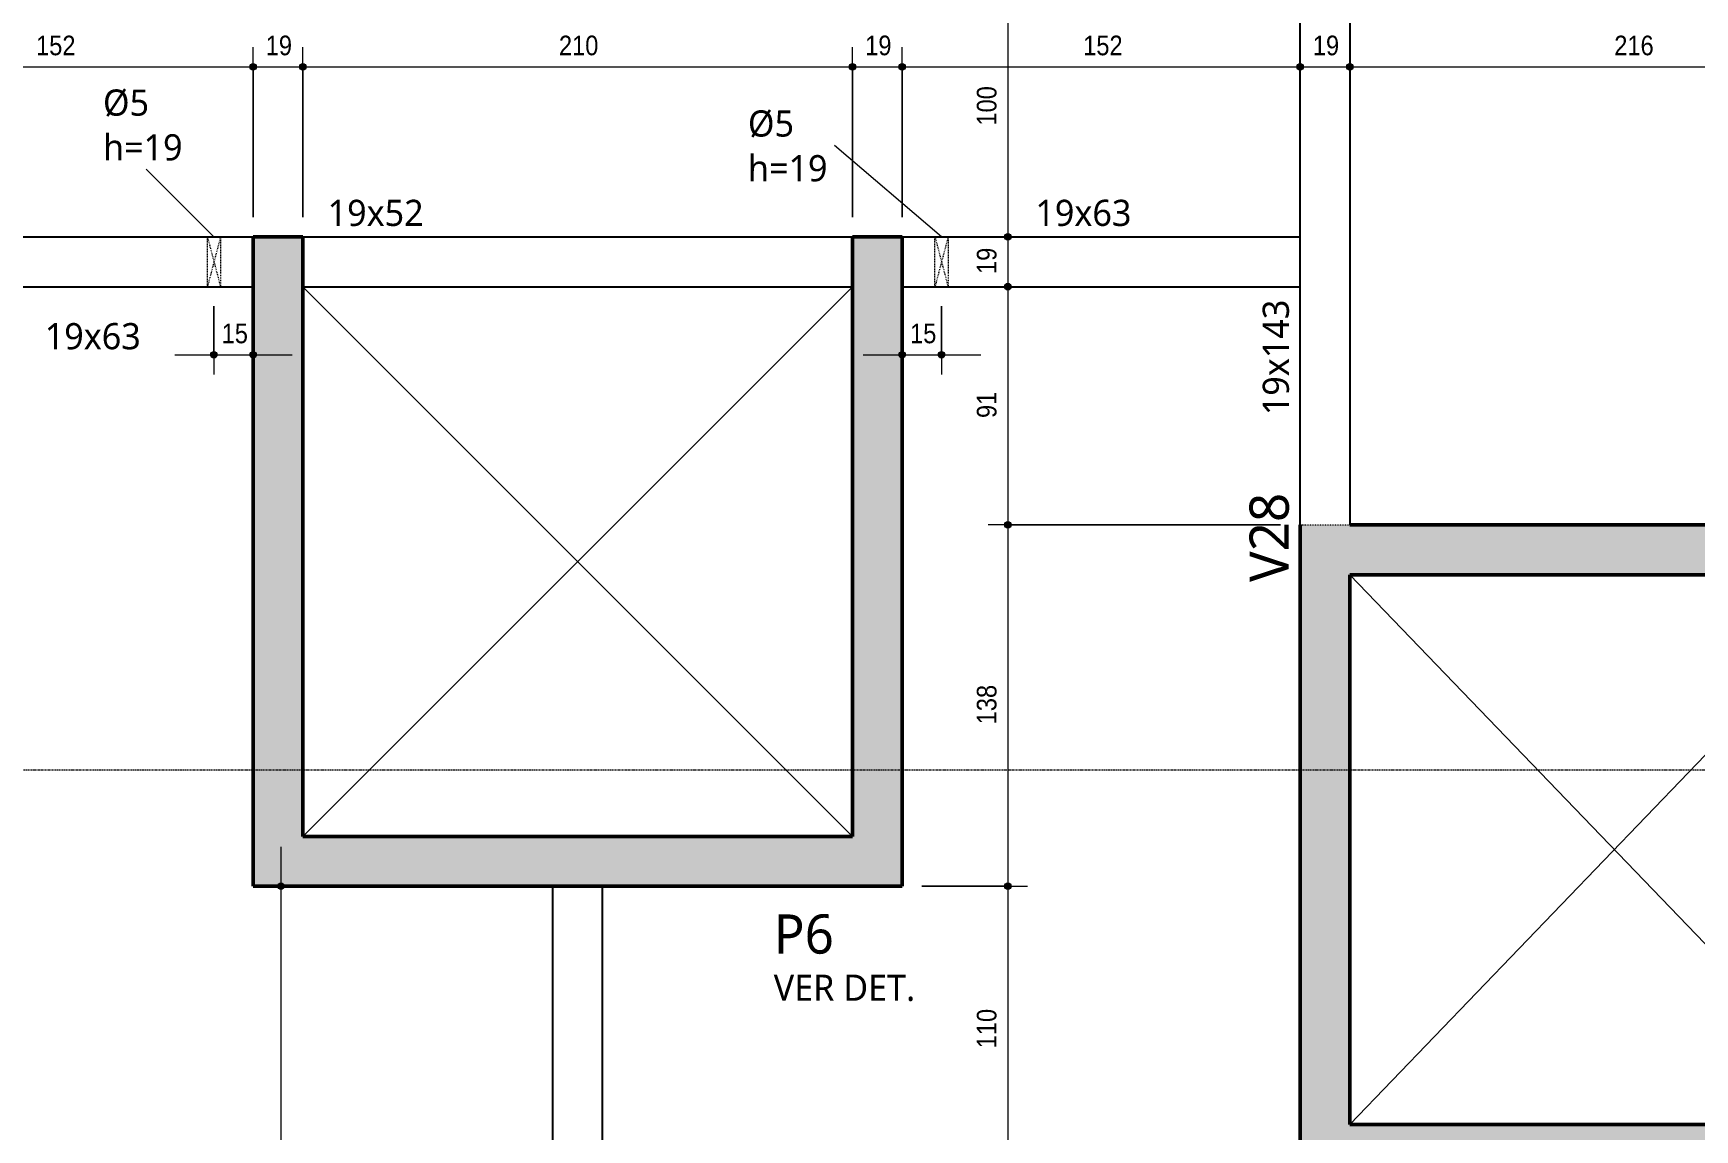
# Model space of a CAD drawing. Header units: centimetres. Extents: x -1968 to 25888, y -1244 to 84208.
# Drawn here: x -208 to 427, y -217 to 202 of the extents above; entities that cross this region are included whole.
import ezdxf

# ---------------------------------------------------------------- set-up
doc = ezdxf.new("R2010")
doc.units = ezdxf.units.CM
doc.linetypes.add('Centro de 6 mm', pattern=[1.32, 0.6, -0.24, 0.24, -0.24])
doc.linetypes.add('Traço', pattern=[0.635, 0.3175, -0.3175])
for name, color, linetype, lineweight in [('A-ANNO-DIMS', 7, 'Continuous', 9), ('A-ANNO-DIMS-50', 7, 'Continuous', 9), ('A-GENM', 7, 'Continuous', 18), ('A-GENM-HDLN', 7, 'Traço', 18), ('A-GENM-IDEN', 7, 'Continuous', 9), ('G-ANNO-SYMB', 7, 'Continuous', 9), ('S-BEAM', 7, 'Continuous', 18), ('S-BEAM-IDEN', 7, 'Continuous', 9), ('S-COLS', 7, 'Continuous', 18), ('S-COLS-HDLN', 7, 'Traço', 18), ('S-COLS-IDEN', 7, 'Continuous', 9)]:
    doc.layers.add(name, color=color, linetype=linetype, lineweight=lineweight)
doc.styles.add('Fira Sans', font='', dxfattribs={"width": 0.9, "height": 7.5})
doc.styles.add('Gadugi', font='gadugi.ttf', dxfattribs={"height": 10})
doc.styles.add('Gadugi_1', font='gadugi.ttf', dxfattribs={"height": 15})
doc.styles.add('Gadugi_4', font='gadugi.ttf', dxfattribs={"height": 0.2})
doc.styles.get('Fira Sans').set_extended_font_data('Fira Sans')
doc.dimstyles.new('PED_R80_1_5mm_ACIMA_As_ESQ__R00', dxfattribs={"dimscale": 30.48, "dimtxt": 10.229846, "dimasz": 0.328084, "dimexe": 0.246063, "dimexo": 0.246063, "dimgap": 0.049213, "dimtad": 1, "dimdec": 1, "dimrnd": 0.5, "dimdsep": 46, "dimtxsty": 'Fira Sans', "dimblk1": 'DOTSMALL', "dimblk2": 'DOTSMALL', "dimsah": 1, "dimcen": 0.09, "dimdle": 0.492126, "dimazin": 0, "dimtfac": 1, "dimtdec": 4, "dimtix": 1, "dimtmove": 0, "dimatfit": 3, "dimfxl": 1, "dimtvp": 1, "dimtolj": 1, "dimtzin": 0, "dimarcsym": 2})
doc.dimstyles.new('PED_R80_1_5mm_ACIMA_As_ESQ__R00_3', dxfattribs={"dimscale": 30.48, "dimtxt": 10.229846, "dimasz": 0.328084, "dimexe": 0.246063, "dimexo": 0.246063, "dimgap": 0.049213, "dimtad": 1, "dimdec": 1, "dimrnd": 0.5, "dimdsep": 46, "dimtxsty": 'Fira Sans', "dimblk1": 'DOTSMALL', "dimblk2": 'DOTSMALL', "dimsah": 1, "dimcen": 0.09, "dimdle": 0.492126, "dimazin": 0, "dimtfac": 1, "dimtdec": 4, "dimtix": 1, "dimtmove": 0, "dimatfit": 3, "dimfxl": 1, "dimtvp": 1, "dimtolj": 1, "dimtzin": 0, "dimarcsym": 2})

# ---------------------------------------------------------------- blocks, each defined once
blk = doc.blocks.new('PED_FURO_CIRCULAR_R04_2020 _INSTÂNCIA_ - FURO CIRC-3742523-PL100 - FORMA DO PAVIMENTO TIPO')
at = {"layer": 'A-GENM-HDLN'}
for p, q in [((2.5, -9.5), (-2.5, 9.5)), ((-2.5, -9.5), (2.5, 9.5)), ((-2.5, -9.5), (-2.5, 9.5)), ((2.5, 9.5), (2.5, -9.5))]:
    blk.add_line(p, q, dxfattribs=at)
blk = doc.blocks.new('PED_TAG_PILAR_R03 - PILAR VER DET_-2523782-PL100 - FORMA DO PAVIMENTO TIPO')
at = {"layer": 'S-COLS-IDEN', "insert": (0.115, -0.625), "char_height": 0.2, "width": 1.37089, "attachment_point": 1, "style": 'Gadugi_4'}
blk.add_mtext('VER DET.', dxfattribs=at)
blk = doc.blocks.new('DIMBLOCK34-PL100 - FORMA DO PAVIMENTO TIPO')
at = {"layer": 'A-ANNO-DIMS-50', "true_color": 0x000032}
h = blk.add_hatch(color=178, dxfattribs=at)
edge = h.paths.add_edge_path(flags=0)
edge.add_arc((164.36, 223.75), 1.25, 0, 360)
h = blk.add_hatch(color=178, dxfattribs=at)
edge = h.paths.add_edge_path(flags=0)
edge.add_arc((164.36, 123.75), 1.25, 0, 360)
at = {"layer": 'A-ANNO-DIMS-50', "color": 178, "true_color": 0x000032}
for p, q in [((158.63, 223.75), (171.86, 223.75)), ((164.36, 223.75), (158.63, 223.75)), ((164.36, 223.75), (164.36, 123.75)), ((158.63, 123.75), (171.86, 123.75)), ((164.36, 123.75), (158.63, 123.75))]:
    blk.add_line(p, q, dxfattribs=at)
for centre in [(164.36, 223.75), (164.36, 123.75)]:
    blk.add_circle(centre, 1.25, dxfattribs=at)
at = {"layer": 'A-ANNO-DIMS-50', "color": 0, "insert": (152.48, 166.27), "char_height": 7.5, "width": 17.9416, "attachment_point": 1, "rotation": 90, "line_spacing_factor": 1.049215, "style": 'Fira Sans'}
blk.add_mtext('100', dxfattribs=at)
blk = doc.blocks.new('_DotSmall')
at = {"color": 0, "linetype": 'ByBlock', "const_width": 0.5}
blk.add_lwpolyline([(-0.0625, 0, 1), (0.0625, 0, 1)], format="xyb", close=True, dxfattribs=at)
blk = doc.blocks.new('DIMBLOCK35-PL100 - FORMA DO PAVIMENTO TIPO')
at = {"layer": 'A-ANNO-DIMS-50', "true_color": 0x000032}
h = blk.add_hatch(color=178, dxfattribs=at)
edge = h.paths.add_edge_path(flags=0)
edge.add_arc((164.36, 123.75), 1.25, 0, 360)
h = blk.add_hatch(color=178, dxfattribs=at)
edge = h.paths.add_edge_path(flags=0)
edge.add_arc((164.36, 104.75), 1.25, 0, 360)
at = {"layer": 'A-ANNO-DIMS-50', "color": 178, "true_color": 0x000032}
for p, q in [((158.63, 123.75), (171.86, 123.75)), ((164.36, 123.75), (158.63, 123.75)), ((164.36, 123.75), (164.36, 104.75)), ((158.63, 104.75), (171.86, 104.75)), ((164.36, 104.75), (158.63, 104.75))]:
    blk.add_line(p, q, dxfattribs=at)
for centre in [(164.36, 123.75), (164.36, 104.75)]:
    blk.add_circle(centre, 1.25, dxfattribs=at)
at = {"layer": 'A-ANNO-DIMS-50', "color": 0, "insert": (152.48, 109.59), "char_height": 7.5, "width": 11.1741, "attachment_point": 1, "rotation": 90, "line_spacing_factor": 1.049215, "style": 'Fira Sans'}
blk.add_mtext('19', dxfattribs=at)
blk = doc.blocks.new('DIMBLOCK36-PL100 - FORMA DO PAVIMENTO TIPO')
at = {"layer": 'A-ANNO-DIMS-50', "true_color": 0x000032}
h = blk.add_hatch(color=178, dxfattribs=at)
edge = h.paths.add_edge_path(flags=0)
edge.add_arc((164.36, 104.75), 1.25, 0, 360)
h = blk.add_hatch(color=178, dxfattribs=at)
edge = h.paths.add_edge_path(flags=0)
edge.add_arc((164.36, 13.75), 1.25, 0, 360)
at = {"layer": 'A-ANNO-DIMS-50', "color": 178, "true_color": 0x000032}
for p, q in [((158.63, 104.75), (171.86, 104.75)), ((164.36, 104.75), (158.63, 104.75)), ((164.36, 104.75), (164.36, 13.75)), ((268.5, 13.75), (156.86, 13.75)), ((164.36, 13.75), (268.5, 13.75))]:
    blk.add_line(p, q, dxfattribs=at)
for centre in [(164.36, 104.75), (164.36, 13.75)]:
    blk.add_circle(centre, 1.25, dxfattribs=at)
at = {"layer": 'A-ANNO-DIMS-50', "color": 0, "insert": (152.48, 54.59), "char_height": 7.5, "width": 11.1741, "attachment_point": 1, "rotation": 90, "line_spacing_factor": 1.049215, "style": 'Fira Sans'}
blk.add_mtext('91', dxfattribs=at)
blk = doc.blocks.new('DIMBLOCK37-PL100 - FORMA DO PAVIMENTO TIPO')
at = {"layer": 'A-ANNO-DIMS-50', "true_color": 0x000032}
h = blk.add_hatch(color=178, dxfattribs=at)
edge = h.paths.add_edge_path(flags=0)
edge.add_arc((164.36, 13.75), 1.25, 0, 360)
h = blk.add_hatch(color=178, dxfattribs=at)
edge = h.paths.add_edge_path(flags=0)
edge.add_arc((164.36, -124.25), 1.25, 0, 360)
at = {"layer": 'A-ANNO-DIMS-50', "color": 178, "true_color": 0x000032}
for p, q in [((268.5, 13.75), (156.86, 13.75)), ((164.36, 13.75), (164.36, -124.25)), ((164.36, 13.75), (268.5, 13.75)), ((131.5, -124.25), (171.86, -124.25)), ((164.36, -124.25), (131.5, -124.25))]:
    blk.add_line(p, q, dxfattribs=at)
for centre in [(164.36, 13.75), (164.36, -124.25)]:
    blk.add_circle(centre, 1.25, dxfattribs=at)
at = {"layer": 'A-ANNO-DIMS-50', "color": 0, "insert": (152.48, -62.4), "char_height": 7.5, "width": 17.1547, "attachment_point": 1, "rotation": 90, "line_spacing_factor": 1.049215, "style": 'Fira Sans'}
blk.add_mtext('138', dxfattribs=at)
blk = doc.blocks.new('DIMBLOCK38-PL100 - FORMA DO PAVIMENTO TIPO')
at = {"layer": 'A-ANNO-DIMS-50', "true_color": 0x000032}
h = blk.add_hatch(color=178, dxfattribs=at)
edge = h.paths.add_edge_path(flags=0)
edge.add_arc((164.36, -124.25), 1.25, 0, 360)
h = blk.add_hatch(color=178, dxfattribs=at)
edge = h.paths.add_edge_path(flags=0)
edge.add_arc((164.36, -234.25), 1.25, 0, 360)
at = {"layer": 'A-ANNO-DIMS-50', "color": 178, "true_color": 0x000032}
for p, q in [((131.5, -124.25), (171.86, -124.25)), ((164.36, -124.25), (131.5, -124.25)), ((164.36, -124.25), (164.36, -234.25)), ((268.5, -234.25), (156.86, -234.25)), ((164.36, -234.25), (268.5, -234.25))]:
    blk.add_line(p, q, dxfattribs=at)
for centre in [(164.36, -124.25), (164.36, -234.25)]:
    blk.add_circle(centre, 1.25, dxfattribs=at)
at = {"layer": 'A-ANNO-DIMS-50', "color": 0, "insert": (152.48, -186.14), "char_height": 7.5, "width": 16.5251, "attachment_point": 1, "rotation": 90, "line_spacing_factor": 1.049215, "style": 'Fira Sans'}
blk.add_mtext('110', dxfattribs=at)
blk = doc.blocks.new('DIMBLOCK103-PL100 - FORMA DO PAVIMENTO TIPO')
at = {"layer": 'A-ANNO-DIMS-50', "true_color": 0x000032}
h = blk.add_hatch(color=178, dxfattribs=at)
edge = h.paths.add_edge_path(flags=0)
edge.add_arc((-276, 188.74), 1.25, 0, 360)
h = blk.add_hatch(color=178, dxfattribs=at)
edge = h.paths.add_edge_path(flags=0)
edge.add_arc((-124, 188.74), 1.25, 0, 360)
at = {"layer": 'A-ANNO-DIMS-50', "color": 178, "true_color": 0x000032}
for p, q in [((-276, 183.01), (-276, 196.24)), ((-124, 131.25), (-124, 196.24)), ((-276, 188.74), (-124, 188.74)), ((-276, 188.74), (-276, 183.01)), ((-124, 188.74), (-124, 131.25))]:
    blk.add_line(p, q, dxfattribs=at)
for centre in [(-276, 188.74), (-124, 188.74)]:
    blk.add_circle(centre, 1.25, dxfattribs=at)
at = {"layer": 'A-ANNO-DIMS-50', "color": 0, "insert": (-206.89, 200.63), "char_height": 7.5, "width": 16.5251, "attachment_point": 1, "line_spacing_factor": 1.049215, "style": 'Fira Sans'}
blk.add_mtext('152', dxfattribs=at)
blk = doc.blocks.new('DIMBLOCK104-PL100 - FORMA DO PAVIMENTO TIPO')
at = {"layer": 'A-ANNO-DIMS-50', "true_color": 0x000032}
h = blk.add_hatch(color=178, dxfattribs=at)
edge = h.paths.add_edge_path(flags=0)
edge.add_arc((-124, 188.74), 1.25, 0, 360)
h = blk.add_hatch(color=178, dxfattribs=at)
edge = h.paths.add_edge_path(flags=0)
edge.add_arc((-105, 188.74), 1.25, 0, 360)
at = {"layer": 'A-ANNO-DIMS-50', "color": 178, "true_color": 0x000032}
for p, q in [((-124, 131.25), (-124, 196.24)), ((-105, 131.25), (-105, 196.24)), ((-124, 188.74), (-105, 188.74)), ((-124, 188.74), (-124, 131.25)), ((-105, 188.74), (-105, 131.25))]:
    blk.add_line(p, q, dxfattribs=at)
for centre in [(-124, 188.74), (-105, 188.74)]:
    blk.add_circle(centre, 1.25, dxfattribs=at)
at = {"layer": 'A-ANNO-DIMS-50', "color": 0, "insert": (-119.16, 200.63), "char_height": 7.5, "width": 11.1741, "attachment_point": 1, "line_spacing_factor": 1.049215, "style": 'Fira Sans'}
blk.add_mtext('19', dxfattribs=at)
blk = doc.blocks.new('DIMBLOCK105-PL100 - FORMA DO PAVIMENTO TIPO')
at = {"layer": 'A-ANNO-DIMS-50', "true_color": 0x000032}
h = blk.add_hatch(color=178, dxfattribs=at)
edge = h.paths.add_edge_path(flags=0)
edge.add_arc((-105, 188.74), 1.25, 0, 360)
h = blk.add_hatch(color=178, dxfattribs=at)
edge = h.paths.add_edge_path(flags=0)
edge.add_arc((105, 188.74), 1.25, 0, 360)
at = {"layer": 'A-ANNO-DIMS-50', "color": 178, "true_color": 0x000032}
for p, q in [((-105, 131.25), (-105, 196.24)), ((105, 131.25), (105, 196.24)), ((-105, 188.74), (105, 188.74)), ((-105, 188.74), (-105, 131.25)), ((105, 188.74), (105, 131.25))]:
    blk.add_line(p, q, dxfattribs=at)
for centre in [(-105, 188.74), (105, 188.74)]:
    blk.add_circle(centre, 1.25, dxfattribs=at)
at = {"layer": 'A-ANNO-DIMS-50', "color": 0, "insert": (-7.15, 200.63), "char_height": 7.5, "width": 17.1547, "attachment_point": 1, "line_spacing_factor": 1.049215, "style": 'Fira Sans'}
blk.add_mtext('210', dxfattribs=at)
blk = doc.blocks.new('DIMBLOCK106-PL100 - FORMA DO PAVIMENTO TIPO')
at = {"layer": 'A-ANNO-DIMS-50', "true_color": 0x000032}
h = blk.add_hatch(color=178, dxfattribs=at)
edge = h.paths.add_edge_path(flags=0)
edge.add_arc((105, 188.74), 1.25, 0, 360)
h = blk.add_hatch(color=178, dxfattribs=at)
edge = h.paths.add_edge_path(flags=0)
edge.add_arc((124, 188.74), 1.25, 0, 360)
at = {"layer": 'A-ANNO-DIMS-50', "color": 178, "true_color": 0x000032}
for p, q in [((105, 131.25), (105, 196.24)), ((124, 131.25), (124, 196.24)), ((105, 188.74), (124, 188.74)), ((105, 188.74), (105, 131.25)), ((124, 188.74), (124, 131.25))]:
    blk.add_line(p, q, dxfattribs=at)
for centre in [(105, 188.74), (124, 188.74)]:
    blk.add_circle(centre, 1.25, dxfattribs=at)
at = {"layer": 'A-ANNO-DIMS-50', "color": 0, "insert": (109.84, 200.63), "char_height": 7.5, "width": 11.1741, "attachment_point": 1, "line_spacing_factor": 1.049215, "style": 'Fira Sans'}
blk.add_mtext('19', dxfattribs=at)
blk = doc.blocks.new('DIMBLOCK107-PL100 - FORMA DO PAVIMENTO TIPO')
at = {"layer": 'A-ANNO-DIMS-50', "true_color": 0x000032}
h = blk.add_hatch(color=178, dxfattribs=at)
edge = h.paths.add_edge_path(flags=0)
edge.add_arc((124, 188.74), 1.25, 0, 360)
h = blk.add_hatch(color=178, dxfattribs=at)
edge = h.paths.add_edge_path(flags=0)
edge.add_arc((276, 188.74), 1.25, 0, 360)
at = {"layer": 'A-ANNO-DIMS-50', "color": 178, "true_color": 0x000032}
for p, q in [((124, 131.25), (124, 196.24)), ((276, 183.01), (276, 196.24)), ((124, 188.74), (276, 188.74)), ((124, 188.74), (124, 131.25)), ((276, 188.74), (276, 183.01))]:
    blk.add_line(p, q, dxfattribs=at)
for centre in [(124, 188.74), (276, 188.74)]:
    blk.add_circle(centre, 1.25, dxfattribs=at)
at = {"layer": 'A-ANNO-DIMS-50', "color": 0, "insert": (193.11, 200.63), "char_height": 7.5, "width": 16.5251, "attachment_point": 1, "line_spacing_factor": 1.049215, "style": 'Fira Sans'}
blk.add_mtext('152', dxfattribs=at)
blk = doc.blocks.new('DIMBLOCK108-PL100 - FORMA DO PAVIMENTO TIPO')
at = {"layer": 'A-ANNO-DIMS-50', "true_color": 0x000032}
h = blk.add_hatch(color=178, dxfattribs=at)
edge = h.paths.add_edge_path(flags=0)
edge.add_arc((276, 188.74), 1.25, 0, 360)
h = blk.add_hatch(color=178, dxfattribs=at)
edge = h.paths.add_edge_path(flags=0)
edge.add_arc((295, 188.74), 1.25, 0, 360)
at = {"layer": 'A-ANNO-DIMS-50', "color": 178, "true_color": 0x000032}
for p, q in [((276, 183.01), (276, 196.24)), ((295, 183.01), (295, 196.24)), ((276, 188.74), (295, 188.74)), ((276, 188.74), (276, 183.01)), ((295, 188.74), (295, 183.01))]:
    blk.add_line(p, q, dxfattribs=at)
for centre in [(276, 188.74), (295, 188.74)]:
    blk.add_circle(centre, 1.25, dxfattribs=at)
at = {"layer": 'A-ANNO-DIMS-50', "color": 0, "insert": (280.84, 200.63), "char_height": 7.5, "width": 11.1741, "attachment_point": 1, "line_spacing_factor": 1.049215, "style": 'Fira Sans'}
blk.add_mtext('19', dxfattribs=at)
blk = doc.blocks.new('DIMBLOCK109-PL100 - FORMA DO PAVIMENTO TIPO')
at = {"layer": 'A-ANNO-DIMS-50', "true_color": 0x000032}
h = blk.add_hatch(color=178, dxfattribs=at)
edge = h.paths.add_edge_path(flags=0)
edge.add_arc((295, 188.74), 1.25, 0, 360)
h = blk.add_hatch(color=178, dxfattribs=at)
edge = h.paths.add_edge_path(flags=0)
edge.add_arc((511, 188.74), 1.25, 0, 360)
at = {"layer": 'A-ANNO-DIMS-50', "color": 178, "true_color": 0x000032}
for p, q in [((295, 183.01), (295, 196.24)), ((511, 21.25), (511, 196.24)), ((295, 188.74), (511, 188.74)), ((295, 188.74), (295, 183.01)), ((511, 188.74), (511, 21.25))]:
    blk.add_line(p, q, dxfattribs=at)
for centre in [(295, 188.74), (511, 188.74)]:
    blk.add_circle(centre, 1.25, dxfattribs=at)
at = {"layer": 'A-ANNO-DIMS-50', "color": 0, "insert": (395.98, 200.63), "char_height": 7.5, "width": 16.8399, "attachment_point": 1, "line_spacing_factor": 1.049215, "style": 'Fira Sans'}
blk.add_mtext('216', dxfattribs=at)
blk = doc.blocks.new('DIMBLOCK217-PL100 - FORMA DO PAVIMENTO TIPO')
at = {"layer": 'A-ANNO-DIMS-50', "true_color": 0x000032}
h = blk.add_hatch(color=178, dxfattribs=at)
edge = h.paths.add_edge_path(flags=0)
edge.add_arc((-138.93, 78.76), 1.25, 0, 360)
h = blk.add_hatch(color=178, dxfattribs=at)
edge = h.paths.add_edge_path(flags=0)
edge.add_arc((-124, 78.76), 1.25, 0, 360)
at = {"layer": 'A-ANNO-DIMS-50', "color": 178, "true_color": 0x000032}
for p, q in [((-138.93, 97.25), (-138.93, 71.26)), ((-138.93, 78.76), (-138.93, 97.25)), ((-124, 73.02), (-124, 86.26)), ((-153.93, 78.76), (-109, 78.76)), ((-124, 78.76), (-124, 73.02))]:
    blk.add_line(p, q, dxfattribs=at)
for centre in [(-138.93, 78.76), (-124, 78.76)]:
    blk.add_circle(centre, 1.25, dxfattribs=at)
at = {"layer": 'A-ANNO-DIMS-50', "color": 0, "insert": (-135.99, 90.64), "char_height": 7.5, "width": 10.8594, "attachment_point": 1, "line_spacing_factor": 1.049215, "style": 'Fira Sans'}
blk.add_mtext('15', dxfattribs=at)
blk = doc.blocks.new('DIMBLOCK228-PL100 - FORMA DO PAVIMENTO TIPO')
at = {"layer": 'A-ANNO-DIMS-50', "true_color": 0x000032}
h = blk.add_hatch(color=178, dxfattribs=at)
edge = h.paths.add_edge_path(flags=0)
edge.add_arc((-113.32, -124.25), 1.25, 0, 360)
h = blk.add_hatch(color=178, dxfattribs=at)
edge = h.paths.add_edge_path(flags=0)
edge.add_arc((-113.32, -355.25), 1.25, 0, 360)
at = {"layer": 'A-ANNO-DIMS-50', "color": 178, "true_color": 0x000032}
for p, q in [((-113.32, -355.25), (-113.32, -109.25)), ((-107.58, -124.25), (-120.82, -124.25)), ((-113.32, -124.25), (-107.58, -124.25)), ((-88.94, -355.25), (-120.82, -355.25)), ((-113.32, -355.25), (-88.94, -355.25))]:
    blk.add_line(p, q, dxfattribs=at)
for centre in [(-113.32, -124.25), (-113.32, -355.25)]:
    blk.add_circle(centre, 1.25, dxfattribs=at)
at = {"layer": 'A-ANNO-DIMS-50', "color": 0, "insert": (-125.2, -246.64), "char_height": 7.5, "width": 16.5251, "attachment_point": 1, "rotation": 90, "line_spacing_factor": 1.049215, "style": 'Fira Sans'}
blk.add_mtext('231', dxfattribs=at)
blk = doc.blocks.new('DIMBLOCK299-PL100 - FORMA DO PAVIMENTO TIPO')
at = {"layer": 'A-ANNO-DIMS-50', "true_color": 0x000032}
h = blk.add_hatch(color=178, dxfattribs=at)
edge = h.paths.add_edge_path(flags=0)
edge.add_arc((124, 78.76), 1.25, 0, 360)
h = blk.add_hatch(color=178, dxfattribs=at)
edge = h.paths.add_edge_path(flags=0)
edge.add_arc((139, 78.76), 1.25, 0, 360)
at = {"layer": 'A-ANNO-DIMS-50', "color": 178, "true_color": 0x000032}
for p, q in [((139, 97.25), (139, 71.26)), ((139, 78.76), (139, 97.25)), ((124, 73.02), (124, 86.26)), ((109, 78.76), (154, 78.76)), ((124, 78.76), (124, 73.02))]:
    blk.add_line(p, q, dxfattribs=at)
for centre in [(124, 78.76), (139, 78.76)]:
    blk.add_circle(centre, 1.25, dxfattribs=at)
at = {"layer": 'A-ANNO-DIMS-50', "color": 0, "insert": (126.98, 90.64), "char_height": 7.5, "width": 10.8594, "attachment_point": 1, "line_spacing_factor": 1.049215, "style": 'Fira Sans'}
blk.add_mtext('15', dxfattribs=at)

msp = doc.modelspace()

# ---------------------------------------------------------------- hatches: boundary and pattern name
at = {"layer": 'S-COLS', "true_color": 0x808080}
for points in [[(-124, -124.25), (124, -124.25), (124, 123.75), (105, 123.75), (105, -105.25), (-105, -105.25), (-105, 123.75), (-124, 123.75), (-124, 25.47)], [(511, -234.25), (511, -215.25), (295, -215.25), (295, -5.25), (511, -5.25), (511, 13.75), (276, 13.75), (276, -234.25), (322.01, -234.25)]]:
    msp.add_hatch(color=8, dxfattribs=at).paths.add_polyline_path(points, flags=0)

# ---------------------------------------------------------------- linework, layer by layer
at = {"lineweight": 18}
for p, q in [((105, 104.75), (-105, -105.25)), ((-105, 104.75), (105, -105.25)), ((497, -5.25), (295, -215.25)), ((295, -5.25), (497, -215.25))]:
    msp.add_line(p, q, dxfattribs=at)
at = {"layer": 'A-GENM-IDEN'}
for p, q in [((139, 123.75), (98.14, 158.67)), ((-138.93, 123.75), (-164.78, 149.69))]:
    msp.add_line(p, q, dxfattribs=at)
at = {"layer": 'G-ANNO-SYMB', "linetype": 'Centro de 6 mm'}
msp.add_line((-1744.04, -79.8), (1729.21, -79.8), dxfattribs=at)
at = {"layer": 'S-BEAM', "lineweight": 25}
for p, q in [((276, 13.75), (276, 390.25)), ((295, 390.25), (295, 13.75)), ((-276, 123.75), (-124, 123.75)), ((-105, 123.75), (105, 123.75)), ((124, 123.75), (276, 123.75)), ((-276, 104.75), (-124, 104.75)), ((-105, 104.75), (105, 104.75)), ((124, 104.75), (276, 104.75)), ((-9.5, -801.25), (-9.5, -124.25)), ((9.5, -801.25), (9.5, -124.25))]:
    msp.add_line(p, q, dxfattribs=at)
at = {"layer": 'S-COLS', "lineweight": 50}
for p, q in [((-124, -124.25), (-124, 123.75)), ((-124, 123.75), (-105, 123.75)), ((-105, 123.75), (-105, -105.25)), ((105, -105.25), (105, 123.75)), ((105, 123.75), (124, 123.75)), ((124, 123.75), (124, -124.25)), ((276, -234.25), (276, 13.75)), ((295, 13.75), (511, 13.75)), ((511, -5.25), (295, -5.25)), ((295, -5.25), (295, -215.25)), ((-105, -105.25), (105, -105.25)), ((124, -124.25), (-124, -124.25)), ((295, -215.25), (511, -215.25))]:
    msp.add_line(p, q, dxfattribs=at)
at = {"layer": 'S-COLS-HDLN'}
msp.add_line((276, 13.75), (295, 13.75), dxfattribs=at)

# ---------------------------------------------------------------- block references
at = {"layer": 'A-GENM', "linetype": 'Traço', "rotation": 180}
for p in [(-138.93, 114.25), (139, 114.25)]:
    msp.add_blockref('PED_FURO_CIRCULAR_R04_2020 _INSTÂNCIA_ - FURO CIRC-3742523-PL100 - FORMA DO PAVIMENTO TIPO', p, dxfattribs=at)
at = {"layer": 'S-COLS-IDEN', "xscale": 49.99999999999998, "yscale": 49.99999999999998, "zscale": 49.99999999999998}
msp.add_blockref('PED_TAG_PILAR_R03 - PILAR VER DET_-2523782-PL100 - FORMA DO PAVIMENTO TIPO', (69.16, -126.75), dxfattribs=at)

# ---------------------------------------------------------------- texts
at = {"layer": 'A-GENM-IDEN', "char_height": 10, "attachment_point": 1, "style": 'Gadugi'}
for s, insert, width in [('Ø5', (-181.33, 180.05), 22.0464), ('Ø5', (65.04, 172.07), 22.0464), ('h=19', (-181.33, 162.98), 39.6835), ('h=19', (65.04, 155), 39.6835)]:
    msp.add_mtext(s, dxfattribs=dict(at, insert=insert, width=width))
at = {"layer": 'S-BEAM-IDEN', "char_height": 10, "width": 44.8945, "attachment_point": 1, "style": 'Gadugi'}
for s, insert in [('19x52', (-95.52, 137.94)), ('19x63', (174.84, 137.94)), ('19x63', (-203.58, 90.84))]:
    msp.add_mtext(s, dxfattribs=dict(at, insert=insert))
at = {"layer": 'S-BEAM-IDEN', "attachment_point": 1, "rotation": 90}
for s, insert, char_height, width, style in [('19x143', (261.68, 55.65), 10, 54.1139, 'Gadugi'), ('V28', (256.65, -8.05), 15, 44.0928, 'Gadugi_1')]:
    msp.add_mtext(s, dxfattribs=dict(at, insert=insert, char_height=char_height, width=width, style=style))
at = {"layer": 'S-COLS-IDEN', "insert": (74.9, -134.99), "char_height": 15, "width": 28.4599, "attachment_point": 1, "style": 'Gadugi_1'}
msp.add_mtext('P6', dxfattribs=at)

# ---------------------------------------------------------------- dimensions: what is measured, and where the dimension line sits
at = {"layer": 'A-ANNO-DIMS', "color": 178, "true_color": 0x000032}
for base, p1, p2, override, picture, middle in [((164.36, 123.75), (166.13, 223.75), (166.13, 123.75), {"dimpost": '<>', "dimfxl": 100}, 'DIMBLOCK34-PL100 - FORMA DO PAVIMENTO TIPO', (159.05, 173.75)), ((164.36, 104.75), (166.13, 123.75), (166.13, 104.75), {"dimpost": '<>', "dimfxl": 19}, 'DIMBLOCK35-PL100 - FORMA DO PAVIMENTO TIPO', (158.99, 114.25)), ((164.36, 13.75), (166.13, 104.75), (276, 13.75), {"dimpost": '<>', "dimfxl": 142.662778}, 'DIMBLOCK36-PL100 - FORMA DO PAVIMENTO TIPO', (158.99, 59.25)), ((164.36, -124.25), (276, 13.75), (124, -124.25), {"dimpost": '<>', "dimfxl": 205.299748}, 'DIMBLOCK37-PL100 - FORMA DO PAVIMENTO TIPO', (159.05, -55.25)), ((-113.32, -124.25), (-81.44, -355.25), (-115.08, -124.25), {"dimpost": '<>', "dimfxl": 233.436832}, 'DIMBLOCK228-PL100 - FORMA DO PAVIMENTO TIPO', (-118.63, -239.75)), ((164.36, -234.25), (124, -124.25), (276, -234.25), {"dimpost": '<>', "dimfxl": 187.627254}, 'DIMBLOCK38-PL100 - FORMA DO PAVIMENTO TIPO', (159.05, -179.25))]:
    dim = msp.add_linear_dim(base=base, p1=p1, p2=p2, angle=90, dimstyle='PED_R80_1_5mm_ACIMA_As_ESQ__R00', override=override, dxfattribs=at)
    dim.commit()
    dim.dimension.update_dxf_attribs({"geometry": picture, "text_midpoint": middle})
for base, p1, p2, dimstyle, override, picture, middle in [((-124, 188.74), (-276, 190.51), (-124, 123.75), 'PED_R80_1_5mm_ACIMA_As_ESQ__R00', {"dimpost": '<>', "dimfxl": 166.014134}, 'DIMBLOCK103-PL100 - FORMA DO PAVIMENTO TIPO', (-200, 194.06)), ((-105, 188.74), (-124, 123.75), (-105, 123.75), 'PED_R80_1_5mm_ACIMA_As_ESQ__R00', {"dimpost": '<>', "dimfxl": 19}, 'DIMBLOCK104-PL100 - FORMA DO PAVIMENTO TIPO', (-114.5, 194.11)), ((105, 188.74), (-105, 123.75), (105, 123.75), 'PED_R80_1_5mm_ACIMA_As_ESQ__R00', {"dimpost": '<>', "dimfxl": 210}, 'DIMBLOCK105-PL100 - FORMA DO PAVIMENTO TIPO', (0, 194.06)), ((124, 188.74), (105, 123.75), (124, 123.75), 'PED_R80_1_5mm_ACIMA_As_ESQ__R00', {"dimpost": '<>', "dimfxl": 19}, 'DIMBLOCK106-PL100 - FORMA DO PAVIMENTO TIPO', (114.5, 194.11)), ((276, 188.74), (124, 123.75), (276, 190.51), 'PED_R80_1_5mm_ACIMA_As_ESQ__R00', {"dimpost": '<>', "dimfxl": 166.014089}, 'DIMBLOCK107-PL100 - FORMA DO PAVIMENTO TIPO', (200, 194.06)), ((295, 188.74), (276, 190.51), (295, 190.51), 'PED_R80_1_5mm_ACIMA_As_ESQ__R00', {"dimpost": '<>', "dimfxl": 19}, 'DIMBLOCK108-PL100 - FORMA DO PAVIMENTO TIPO', (285.5, 194.11)), ((511, 188.74), (295, 190.51), (511, 13.75), 'PED_R80_1_5mm_ACIMA_As_ESQ__R00', {"dimpost": '<>', "dimfxl": 279.10491}, 'DIMBLOCK109-PL100 - FORMA DO PAVIMENTO TIPO', (403, 194.06)), ((-124, 78.76), (-138.93, 104.75), (-124, 80.52), 'PED_R80_1_5mm_ACIMA_As_ESQ__R00', {"dimpost": '<>', "dimfxl": 28.455703}, 'DIMBLOCK217-PL100 - FORMA DO PAVIMENTO TIPO', (-131.46, 84.07)), ((139, 78.76), (124, 80.52), (139, 104.75), 'PED_R80_1_5mm_ACIMA_As_ESQ__R00_3', {"dimpost": '<>', "dimfxl": 28.494243}, 'DIMBLOCK299-PL100 - FORMA DO PAVIMENTO TIPO', (131.5, 84.07))]:
    dim = msp.add_linear_dim(base=base, p1=p1, p2=p2, dimstyle=dimstyle, override=override, dxfattribs=at)
    dim.commit()
    dim.dimension.update_dxf_attribs({"geometry": picture, "text_midpoint": middle})

doc.saveas('drawing.dxf')
